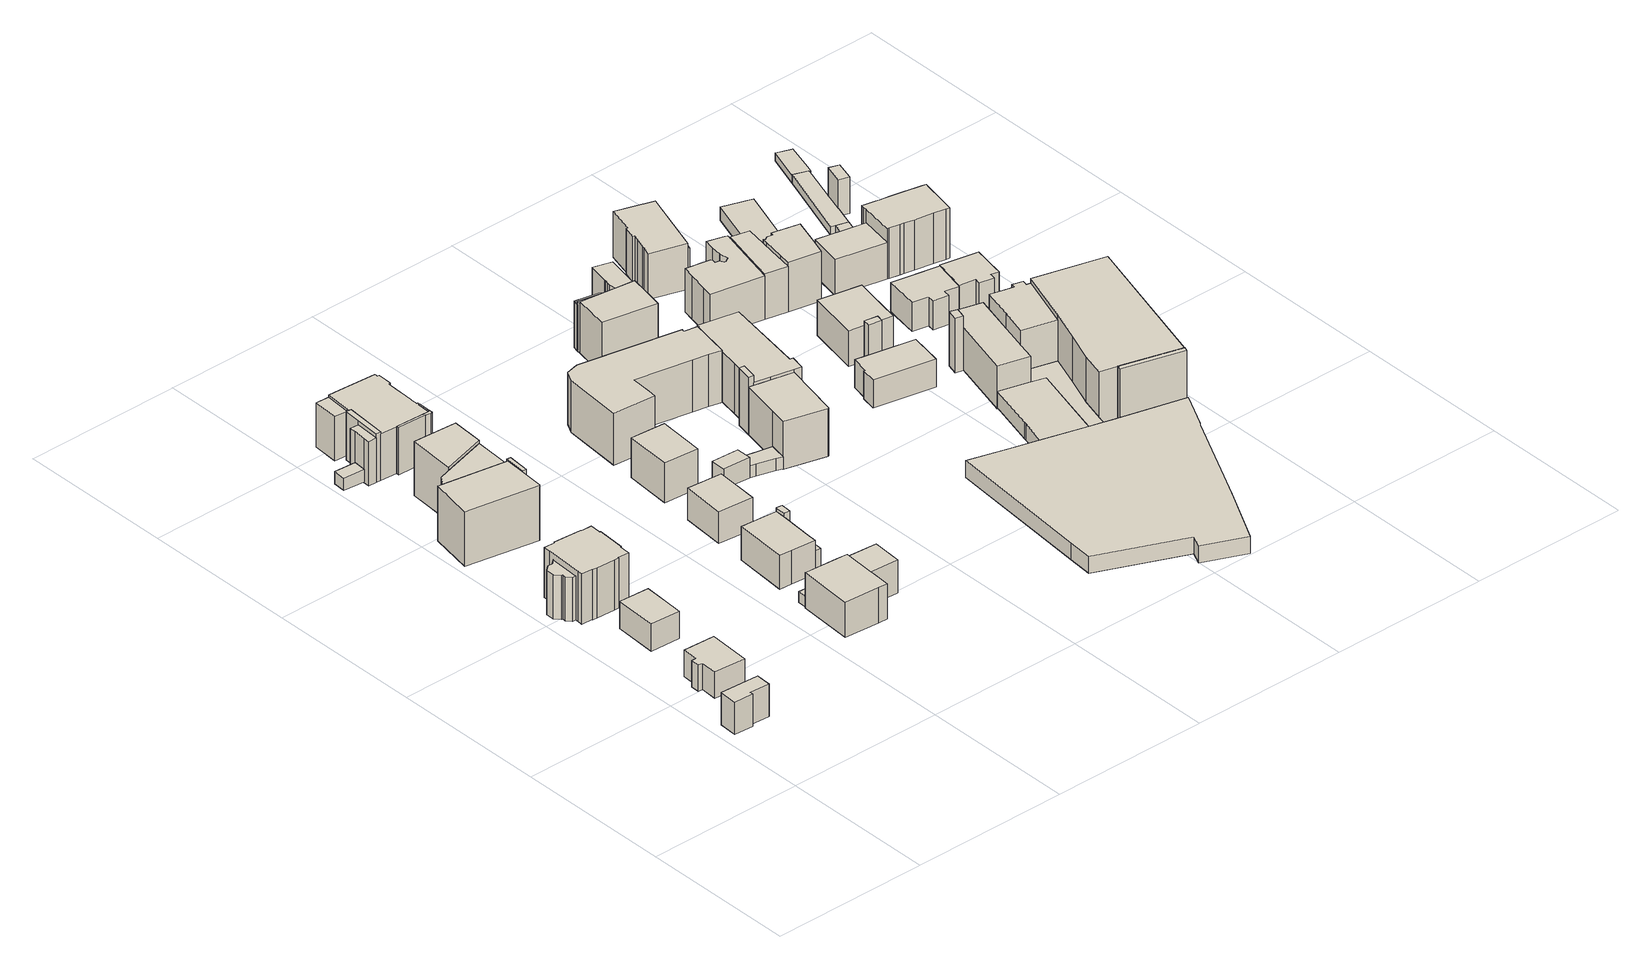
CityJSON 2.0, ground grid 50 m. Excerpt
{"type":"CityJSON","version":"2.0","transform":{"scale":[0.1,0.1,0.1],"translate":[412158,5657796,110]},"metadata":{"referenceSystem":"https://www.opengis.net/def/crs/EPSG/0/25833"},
"CityObjects":{
"building1":{"type":"Building","attributes":{"Dachtyp_tdc":"tdcFreeFormRoof","Gemeindeschluessel":14612000,"Dachneigung":31.09,"QualitaetDacherkennung":64,"Geometrietyp2DReferenz":"3000","measuredHeight":11.35,"function":"31001_9998","roofType":"5000"},"geometry":[{"type":"Solid","lod":"1","boundaries":[[[[0,1,2,3,4,5]],[[6,7,8,9,10,11]],[[5,7,6,0]],[[4,8,7,5]],[[3,9,8,4]],[[2,10,9,3]],[[1,11,10,2]],[[0,6,11,1]]]]}]},
"building2":{"type":"Building","attributes":{"Dachtyp_tdc":"tdcHipRoof","Gemeindeschluessel":14612000,"Dachneigung":35.08,"QualitaetDacherkennung":88,"Geometrietyp2DReferenz":"3000","measuredHeight":10.93,"function":"31001_9998","roofType":"3200"},"geometry":[{"type":"Solid","lod":"1","boundaries":[[[[12,13,14,15,16,17,18,19]],[[20,21,22,23,24,25,26,27]],[[19,21,20,12]],[[18,22,21,19]],[[17,23,22,18]],[[16,24,23,17]],[[15,25,24,16]],[[14,26,25,15]],[[13,27,26,14]],[[12,20,27,13]]]]}]},
"building3":{"type":"Building","attributes":{"Dachtyp_tdc":"tdcHipRoof","Gemeindeschluessel":14612000,"Dachneigung":30.66,"QualitaetDacherkennung":79,"Geometrietyp2DReferenz":"3000","measuredHeight":10.41,"function":"31001_9998","roofType":"3200"},"geometry":[{"type":"Solid","lod":"1","boundaries":[[[[28,29,30,31]],[[32,33,34,35]],[[31,33,32,28]],[[30,34,33,31]],[[29,35,34,30]],[[28,32,35,29]]]]}]},
"building4":{"type":"Building","attributes":{"Gemeindeschluessel":14612000,"Geometrietyp2DReferenz":"3000","function":"31001_9998","roofType":"9999"},"children":["building4-1","building4-2"]},
"building4-1":{"type":"BuildingPart","attributes":{"Dachtyp_tdc":"tdcTentRoof","Dachneigung":26.34,"QualitaetDacherkennung":64,"Geometrietyp2DReferenz":"3000","measuredHeight":18.32,"roofType":"3500"},"parents":["building4"],"geometry":[{"type":"Solid","lod":"1","boundaries":[[[[36,37,38,39,40,41,42,43,44,45,46,47,48,49,50,51,52,53,54,55]],[[56,57,58,59,60,61,62,63,64,65,66,67,68,69,70,71,72,73,74,75]],[[55,57,56,36]],[[54,58,57,55]],[[53,59,58,54]],[[52,60,59,53]],[[51,61,60,52]],[[50,62,61,51]],[[49,63,62,50]],[[48,64,63,49]],[[47,65,64,48]],[[46,66,65,47]],[[45,67,66,46]],[[44,68,67,45]],[[43,69,68,44]],[[42,70,69,43]],[[41,71,70,42]],[[40,72,71,41]],[[39,73,72,40]],[[38,74,73,39]],[[37,75,74,38]],[[36,56,75,37]]]]}]},
"building4-2":{"type":"BuildingPart","attributes":{"Dachtyp_tdc":"tdcFreeFormRoof","Dachneigung":36.35,"QualitaetDacherkennung":43,"Geometrietyp2DReferenz":"3000","measuredHeight":16.11,"roofType":"5000"},"parents":["building4"],"geometry":[{"type":"MultiSurface","lod":"1","boundaries":[[[76,77,78,79,80,81,82,83,82,84,85,86,85,87,88]],[[89,90,91,92,72,92,93,94,71,94,95,96,97,98,99]],[[88,90,89,76]],[[87,91,90,88]],[[85,92,91,87]],[[92,85,84,93]],[[82,94,93,84]],[[83,71,94,82]],[[81,95,94,82]],[[80,96,95,81]],[[79,97,96,80]],[[78,98,97,79]],[[77,99,98,78]],[[76,89,99,77]]]}]},
"building5":{"type":"Building","attributes":{"Dachtyp_tdc":"tdcPolyFlatRoof","Gemeindeschluessel":14612000,"Dachneigung":0,"QualitaetDacherkennung":71,"Geometrietyp2DReferenz":"3000","measuredHeight":3.91,"function":"31001_9998","roofType":"1000"},"geometry":[{"type":"Solid","lod":"1","boundaries":[[[[100,101,102,103]],[[104,105,106,107]],[[103,105,104,100]],[[102,106,105,103]],[[101,107,106,102]],[[100,104,107,101]]]]}]},
"building6":{"type":"Building","attributes":{"Gemeindeschluessel":14612000,"Geometrietyp2DReferenz":"3000","function":"31001_9998","roofType":"9999"},"children":["building6-1","building6-2","building6-3","building6-4"]},
"building6-1":{"type":"BuildingPart","attributes":{"Dachtyp_tdc":"tdcGableRoof","Dachneigung":10.19,"QualitaetDacherkennung":52,"Geometrietyp2DReferenz":"3000","measuredHeight":18.45,"roofType":"3100"},"parents":["building6"],"geometry":[{"type":"Solid","lod":"1","boundaries":[[[[108,109,110,111,112,113]],[[114,115,116,117,118,119]],[[113,115,114,108]],[[112,116,115,113]],[[111,117,116,112]],[[110,118,117,111]],[[109,119,118,110]],[[108,114,119,109]]]]}]},
"building6-2":{"type":"BuildingPart","attributes":{"Dachtyp_tdc":"tdcCutGableRoof","Dachneigung":1.59,"QualitaetDacherkennung":72,"Geometrietyp2DReferenz":"3000","measuredHeight":18.65,"roofType":"9999"},"parents":["building6"],"geometry":[{"type":"Solid","lod":"1","boundaries":[[[[120,121,122,123]],[[124,117,125,126]],[[122,117,124,123]],[[121,125,117,122]],[[120,126,125,121]],[[123,124,126,120]]]]}]},
"building6-3":{"type":"BuildingPart","attributes":{"Dachtyp_tdc":"tdcFreeFormRoof","Dachneigung":11.28,"QualitaetDacherkennung":42,"Geometrietyp2DReferenz":"3000","measuredHeight":18.7,"roofType":"5000"},"parents":["building6"],"geometry":[{"type":"Solid","lod":"1","boundaries":[[[[127,128,129,130,131,132,133,134]],[[135,136,137,138,139,119,118,140]],[[134,136,135,127]],[[133,137,136,134]],[[132,138,137,133]],[[131,139,138,132]],[[130,119,139,131]],[[129,118,119,130]],[[128,140,118,129]],[[127,135,140,128]]]]}]},
"building6-4":{"type":"BuildingPart","attributes":{"Dachtyp_tdc":"tdcHipAndGableRoof","Dachneigung":10,"QualitaetDacherkennung":64,"Geometrietyp2DReferenz":"3000","measuredHeight":18.28,"roofType":"5000"},"parents":["building6"],"geometry":[{"type":"Solid","lod":"1","boundaries":[[[[141,142,143,144]],[[145,146,116,115]],[[144,146,145,141]],[[143,116,146,144]],[[142,115,116,143]],[[141,145,115,142]]]]}]},
"building7":{"type":"Building","attributes":{"Gemeindeschluessel":14612000,"Geometrietyp2DReferenz":"3000","function":"31001_9998","roofType":"9999"},"children":["building7-1","building7-2","building7-3","building7-4","building7-5","building7-6"]},
"building7-1":{"type":"BuildingPart","attributes":{"Dachtyp_tdc":"tdcPolyFlatRoof","Dachneigung":26.89,"QualitaetDacherkennung":53,"Geometrietyp2DReferenz":"3000","measuredHeight":15.07,"roofType":"2100"},"parents":["building7"],"geometry":[{"type":"Solid","lod":"1","boundaries":[[[[147,148,149,150,151,152]],[[153,154,155,156,157,158]],[[152,154,153,147]],[[151,155,154,152]],[[150,156,155,151]],[[149,157,156,150]],[[148,158,157,149]],[[147,153,158,148]]]]}]},
"building7-2":{"type":"BuildingPart","attributes":{"Dachtyp_tdc":"tdcPolyFlatRoof","Dachneigung":24.87,"QualitaetDacherkennung":28,"Geometrietyp2DReferenz":"3000","measuredHeight":14.44,"roofType":"2100"},"parents":["building7"],"geometry":[{"type":"Solid","lod":"1","boundaries":[[[[159,160,161,162,163,164,165,166]],[[167,168,169,170,171,172,173,174]],[[166,168,167,159]],[[165,169,168,166]],[[164,170,169,165]],[[163,171,170,164]],[[162,172,171,163]],[[161,173,172,162]],[[160,174,173,161]],[[159,167,174,160]]]]}]},
"building7-3":{"type":"BuildingPart","attributes":{"Dachtyp_tdc":"tdcCutTentRoof","Dachneigung":20.5,"QualitaetDacherkennung":39,"Geometrietyp2DReferenz":"3000","measuredHeight":16.23,"roofType":"9999"},"parents":["building7"],"geometry":[{"type":"Solid","lod":"1","boundaries":[[[[175,176,177,178,179,180,181,182,183,184,185,186,187,188,189,190,191,192,193,194,195,196]],[[197,173,172,171,170,198,199,200,201,202,203,204,205,206,207,208,209,210,211,212,213,214]],[[196,173,197,175]],[[195,172,173,196]],[[194,171,172,195]],[[193,170,171,194]],[[192,198,170,193]],[[191,199,198,192]],[[190,200,199,191]],[[189,201,200,190]],[[188,202,201,189]],[[187,203,202,188]],[[186,204,203,187]],[[185,205,204,186]],[[184,206,205,185]],[[183,207,206,184]],[[182,208,207,183]],[[181,209,208,182]],[[180,210,209,181]],[[179,211,210,180]],[[178,212,211,179]],[[177,213,212,178]],[[176,214,213,177]],[[175,197,214,176]]]]}]},
"building7-4":{"type":"BuildingPart","attributes":{"Dachtyp_tdc":"tdcPolyFlatRoof","Dachneigung":30.64,"QualitaetDacherkennung":41,"Geometrietyp2DReferenz":"3000","measuredHeight":16.88,"roofType":"2100"},"parents":["building7"],"geometry":[{"type":"Solid","lod":"1","boundaries":[[[[215,216,217,218,219,220,221,222,223]],[[210,209,208,224,225,226,227,228,211]],[[223,209,210,215]],[[222,208,209,223]],[[221,224,208,222]],[[220,225,224,221]],[[219,226,225,220]],[[218,227,226,219]],[[217,228,227,218]],[[216,211,228,217]],[[215,210,211,216]]]]}]},
"building7-5":{"type":"BuildingPart","attributes":{"Dachtyp_tdc":"tdcHipRoof","Dachneigung":29.83,"QualitaetDacherkennung":42,"Geometrietyp2DReferenz":"3000","measuredHeight":15,"roofType":"3200"},"parents":["building7"],"geometry":[{"type":"Solid","lod":"1","boundaries":[[[[229,230,231,232]],[[233,234,197,214]],[[232,234,233,229]],[[231,197,234,232]],[[230,214,197,231]],[[229,233,214,230]]]]}]},
"building7-6":{"type":"BuildingPart","attributes":{"Dachtyp_tdc":"tdcPolyFlatRoof","Dachneigung":5.72,"QualitaetDacherkennung":37,"Geometrietyp2DReferenz":"3000","measuredHeight":16.4,"roofType":"2100"},"parents":["building7"],"geometry":[{"type":"Solid","lod":"1","boundaries":[[[[235,236,237,238,239]],[[213,212,158,157,240]],[[239,212,213,235]],[[238,158,212,239]],[[237,157,158,238]],[[236,240,157,237]],[[235,213,240,236]]]]}]},
"building8":{"type":"Building","attributes":{"Gemeindeschluessel":14612000,"Geometrietyp2DReferenz":"3000","function":"31001_9998","roofType":"9999"},"children":["building8-1","building8-2","building8-3"]},
"building8-1":{"type":"BuildingPart","attributes":{"Dachtyp_tdc":"tdcHipRoof","Dachneigung":14.75,"QualitaetDacherkennung":53,"Geometrietyp2DReferenz":"3000","measuredHeight":12.81,"roofType":"3200"},"parents":["building8"],"geometry":[{"type":"Solid","lod":"1","boundaries":[[[[241,242,243,244,245,246,247,248,249]],[[250,251,252,253,254,255,256,257,258]],[[249,251,250,241]],[[248,252,251,249]],[[247,253,252,248]],[[246,254,253,247]],[[245,255,254,246]],[[244,256,255,245]],[[243,257,256,244]],[[242,258,257,243]],[[241,250,258,242]]]]}]},
"building8-2":{"type":"BuildingPart","attributes":{"Dachtyp_tdc":"tdcPolyFlatRoof","Dachneigung":6.29,"QualitaetDacherkennung":66,"Geometrietyp2DReferenz":"3000","measuredHeight":3.68,"roofType":"2100"},"parents":["building8"],"geometry":[{"type":"MultiSurface","lod":"1","boundaries":[[[259,260,261,262,263,264]],[[265,266,267,255,268,254]],[[264,265,254,259]],[[263,266,265,264]],[[262,267,266,263]],[[268,260,259,254]]]}]},
"building8-3":{"type":"BuildingPart","attributes":{"Dachtyp_tdc":"tdcPolyFlatRoof","Dachneigung":0,"QualitaetDacherkennung":69,"Geometrietyp2DReferenz":"3000","measuredHeight":10.76,"roofType":"1000"},"parents":["building8"],"geometry":[{"type":"Solid","lod":"1","boundaries":[[[[269,270,271,272,271,273]],[[274,257,256,255,256,275]],[[273,257,274,269]],[[271,256,257,273]],[[256,271,270,275]],[[269,274,275,270]]]]}]},
"building9":{"type":"Building","attributes":{"Gemeindeschluessel":14612000,"Geometrietyp2DReferenz":"3000","function":"31001_9998","roofType":"9999"},"children":["building9-1","building9-2","building9-3","building9-4"]},
"building9-1":{"type":"BuildingPart","attributes":{"Dachtyp_tdc":"tdcHipAndGableRoof","Dachneigung":24.04,"QualitaetDacherkennung":39,"Geometrietyp2DReferenz":"3000","measuredHeight":12.58,"roofType":"5000"},"parents":["building9"],"geometry":[{"type":"Solid","lod":"1","boundaries":[[[[276,277,278,279,280,281,282,283,284]],[[285,286,287,288,289,290,291,292,293]],[[284,286,285,276]],[[283,287,286,284]],[[282,288,287,283]],[[281,289,288,282]],[[280,290,289,281]],[[279,291,290,280]],[[278,292,291,279]],[[277,293,292,278]],[[276,285,293,277]]]]}]},
"building9-2":{"type":"BuildingPart","attributes":{"Dachtyp_tdc":"tdcFreeFormRoof","Dachneigung":45.86,"QualitaetDacherkennung":10,"Geometrietyp2DReferenz":"3000","measuredHeight":12.55,"roofType":"5000"},"parents":["building9"],"geometry":[{"type":"Solid","lod":"1","boundaries":[[[[294,295,296,297,298,299]],[[286,285,293,300,301,302]],[[298,285,286,299]],[[297,293,285,298]],[[296,300,293,297]],[[295,301,300,296]],[[294,302,301,295]],[[299,286,302,294]]]]}]},
"building9-3":{"type":"BuildingPart","attributes":{"Dachtyp_tdc":"tdcPolyFlatRoof","Dachneigung":35.37,"QualitaetDacherkennung":46,"Geometrietyp2DReferenz":"3000","measuredHeight":8.6,"roofType":"2100"},"parents":["building9"],"geometry":[{"type":"Solid","lod":"1","boundaries":[[[[303,304,305,306]],[[292,307,308,293]],[[306,307,292,303]],[[305,308,307,306]],[[304,293,308,305]],[[303,292,293,304]]]]}]},
"building9-4":{"type":"BuildingPart","attributes":{"Dachtyp_tdc":"tdcPolyFlatRoof","Dachneigung":41.09,"QualitaetDacherkennung":56,"Geometrietyp2DReferenz":"3000","measuredHeight":8.33,"roofType":"2100"},"parents":["building9"],"geometry":[{"type":"Solid","lod":"1","boundaries":[[[[309,310,311,312]],[[288,287,313,314]],[[312,287,288,309]],[[311,313,287,312]],[[310,314,313,311]],[[309,288,314,310]]]]}]},
"building10":{"type":"Building","attributes":{"Dachtyp_tdc":"tdcHipAndGableRoof","Gemeindeschluessel":14612000,"Dachneigung":32.07,"QualitaetDacherkennung":55,"Geometrietyp2DReferenz":"3000","measuredHeight":12.08,"function":"31001_9998","roofType":"5000"},"geometry":[{"type":"Solid","lod":"1","boundaries":[[[[315,316,317,318]],[[319,320,321,322]],[[318,320,319,315]],[[317,321,320,318]],[[316,322,321,317]],[[315,319,322,316]]]]}]},
"building11":{"type":"Building","attributes":{"Dachtyp_tdc":"tdcHipRoof","Gemeindeschluessel":14612000,"Dachneigung":28.89,"QualitaetDacherkennung":85,"Geometrietyp2DReferenz":"3000","measuredHeight":14.43,"function":"31001_9998","roofType":"3200"},"geometry":[{"type":"Solid","lod":"1","boundaries":[[[[323,324,325,326]],[[327,328,329,330]],[[326,328,327,323]],[[325,329,328,326]],[[324,330,329,325]],[[323,327,330,324]]]]}]},
"building12":{"type":"Building","attributes":{"Dachtyp_tdc":"tdcPolyFlatRoof","Gemeindeschluessel":14612000,"Dachneigung":0,"QualitaetDacherkennung":59,"Geometrietyp2DReferenz":"3000","measuredHeight":6.52,"function":"31001_9998","roofType":"1000"},"geometry":[{"type":"Solid","lod":"1","boundaries":[[[[331,332,333,334]],[[335,336,337,338]],[[334,336,335,331]],[[333,337,336,334]],[[332,338,337,333]],[[331,335,338,332]]]]}]},
"building13":{"type":"Building","attributes":{"Dachtyp_tdc":"tdcFreeFormRoof","Gemeindeschluessel":14612000,"Dachneigung":27,"QualitaetDacherkennung":12,"Geometrietyp2DReferenz":"3000","measuredHeight":4.72,"function":"31001_9998","roofType":"5000"},"geometry":[{"type":"Solid","lod":"1","boundaries":[[[[339,340,341,342,343,344]],[[345,346,347,338,337,348]],[[344,346,345,339]],[[343,347,346,344]],[[342,338,347,343]],[[341,337,338,342]],[[340,348,337,341]],[[339,345,348,340]]]]}]},
"building14":{"type":"Building","attributes":{"Dachtyp_tdc":"tdcFreeFormRoof","Gemeindeschluessel":14612000,"Dachneigung":0.66,"QualitaetDacherkennung":30,"Geometrietyp2DReferenz":"3000","measuredHeight":18.87,"function":"31001_9998","roofType":"5000"},"geometry":[{"type":"Solid","lod":"1","boundaries":[[[[349,350,351,352,353,354,355,356,357,358,359,360,361,362]],[[363,364,365,366,367,368,369,370,371,372,373,374,375,376]],[[362,364,363,349]],[[361,365,364,362]],[[360,366,365,361]],[[359,367,366,360]],[[358,368,367,359]],[[357,369,368,358]],[[356,370,369,357]],[[355,371,370,356]],[[354,372,371,355]],[[353,373,372,354]],[[352,374,373,353]],[[351,375,374,352]],[[350,376,375,351]],[[349,363,376,350]]]]}]},
"building15":{"type":"Building","attributes":{"Dachtyp_tdc":"tdcFreeFormRoof","Gemeindeschluessel":14612000,"Dachneigung":33.74,"QualitaetDacherkennung":79,"Geometrietyp2DReferenz":"3000","measuredHeight":18.04,"function":"31001_2000","roofType":"5000"},"geometry":[{"type":"Solid","lod":"1","boundaries":[[[[377,378,379,380,381,382]],[[383,384,385,386,387,388]],[[382,384,383,377]],[[381,385,384,382]],[[380,386,385,381]],[[379,387,386,380]],[[378,388,387,379]],[[377,383,388,378]]]]}]},
"building16":{"type":"Building","attributes":{"Gemeindeschluessel":14612000,"Geometrietyp2DReferenz":"3000","function":"31001_2000","roofType":"9999"},"children":["building16-1","building16-2"]},
"building16-1":{"type":"BuildingPart","attributes":{"Dachtyp_tdc":"tdcHipAndGableRoof","Dachneigung":29.39,"QualitaetDacherkennung":36,"Geometrietyp2DReferenz":"3000","measuredHeight":19.2,"roofType":"5000"},"parents":["building16"],"geometry":[{"type":"Solid","lod":"1","boundaries":[[[[389,390,391,392,393,394,395,396,397,398,399,400,401,402]],[[403,386,404,405,406,407,408,409,410,411,412,413,414,415]],[[402,386,403,389]],[[401,404,386,402]],[[400,405,404,401]],[[399,406,405,400]],[[398,407,406,399]],[[397,408,407,398]],[[396,409,408,397]],[[395,410,409,396]],[[394,411,410,395]],[[393,412,411,394]],[[392,413,412,393]],[[391,414,413,392]],[[390,415,414,391]],[[389,403,415,390]]]]}]},
"building16-2":{"type":"BuildingPart","attributes":{"Dachtyp_tdc":"tdcPolyFlatRoof","Dachneigung":0,"QualitaetDacherkennung":37,"Geometrietyp2DReferenz":"3000","measuredHeight":18.77,"roofType":"1000"},"parents":["building16"],"geometry":[{"type":"Solid","lod":"1","boundaries":[[[[416,417,418,419]],[[405,385,420,406]],[[419,385,405,416]],[[418,420,385,419]],[[417,406,420,418]],[[416,405,406,417]]]]}]},
"building17":{"type":"Building","attributes":{"Gemeindeschluessel":14612000,"Geometrietyp2DReferenz":"3000","function":"31001_9998","roofType":"9999"},"children":["building17-1","building17-2","building17-3","building17-4"]},
"building17-1":{"type":"BuildingPart","attributes":{"Dachtyp_tdc":"tdcPolyFlatRoof","Dachneigung":32.39,"QualitaetDacherkennung":40,"Geometrietyp2DReferenz":"3000","measuredHeight":15.68,"roofType":"2100"},"parents":["building17"],"geometry":[{"type":"Solid","lod":"1","boundaries":[[[[421,422,423,424,425]],[[426,427,428,429,430]],[[425,427,426,421]],[[424,428,427,425]],[[423,429,428,424]],[[422,430,429,423]],[[421,426,430,422]]]]}]},
"building17-2":{"type":"BuildingPart","attributes":{"Dachtyp_tdc":"tdcFreeFormRoof","Dachneigung":53.51,"QualitaetDacherkennung":8,"Geometrietyp2DReferenz":"3000","measuredHeight":18.48,"roofType":"5000"},"parents":["building17"],"geometry":[{"type":"Solid","lod":"1","boundaries":[[[[431,432,433,434,435,436,437,438,439,440,441]],[[442,443,444,445,446,447,448,449,450,451,452]],[[441,443,442,431]],[[440,444,443,441]],[[439,445,444,440]],[[438,446,445,439]],[[437,447,446,438]],[[436,448,447,437]],[[435,449,448,436]],[[434,450,449,435]],[[433,451,450,434]],[[432,452,451,433]],[[431,442,452,432]]]]}]},
"building17-3":{"type":"BuildingPart","attributes":{"Dachtyp_tdc":"tdcGableRoof","Dachneigung":25.93,"QualitaetDacherkennung":29,"Geometrietyp2DReferenz":"3000","measuredHeight":18.57,"roofType":"3100"},"parents":["building17"],"geometry":[{"type":"Solid","lod":"1","boundaries":[[[[453,454,455,456,457,458]],[[459,460,461,451,449,462]],[[458,460,459,453]],[[457,461,460,458]],[[456,451,461,457]],[[455,449,451,456]],[[454,462,449,455]],[[453,459,462,454]]]]}]},
"building17-4":{"type":"BuildingPart","attributes":{"Dachtyp_tdc":"tdcPolyFlatRoof","Dachneigung":42.11,"QualitaetDacherkennung":32,"Geometrietyp2DReferenz":"3000","measuredHeight":16.56,"roofType":"2100"},"parents":["building17"],"geometry":[{"type":"Solid","lod":"1","boundaries":[[[[463,464,465,466,467]],[[468,461,460,426,430]],[[467,461,468,463]],[[466,460,461,467]],[[465,426,460,466]],[[464,430,426,465]],[[463,468,430,464]]]]}]},
"building18":{"type":"Building","attributes":{"Dachtyp_tdc":"tdcFreeFormRoof","Gemeindeschluessel":14612000,"Dachneigung":48.73,"QualitaetDacherkennung":19,"Geometrietyp2DReferenz":"3000","measuredHeight":8.35,"function":"31001_9998","roofType":"5000"},"geometry":[{"type":"Solid","lod":"1","boundaries":[[[[469,470,471,472]],[[473,474,475,476]],[[472,474,473,469]],[[471,475,474,472]],[[470,476,475,471]],[[469,473,476,470]]]]}]},
"building19":{"type":"Building","attributes":{"Dachtyp_tdc":"tdcPolyFlatRoof","Gemeindeschluessel":14612000,"Dachneigung":0,"QualitaetDacherkennung":21,"Geometrietyp2DReferenz":"3000","measuredHeight":5.5,"function":"31001_2000","roofType":"1000"},"geometry":[{"type":"Solid","lod":"1","boundaries":[[[[477,478,479,480,481,482,483,484,485,486,487,488,489,490,491,492,493]],[[494,495,496,497,498,499,500,501,502,503,504,505,506,507,508,509,510]],[[493,495,494,477]],[[492,496,495,493]],[[491,497,496,492]],[[490,498,497,491]],[[489,499,498,490]],[[488,500,499,489]],[[487,501,500,488]],[[486,502,501,487]],[[485,503,502,486]],[[484,504,503,485]],[[483,505,504,484]],[[482,506,505,483]],[[481,507,506,482]],[[480,508,507,481]],[[479,509,508,480]],[[478,510,509,479]],[[477,494,510,478]]]]}]},
"building20":{"type":"Building","attributes":{"Dachtyp_tdc":"tdcFreeFormRoof","Gemeindeschluessel":14612000,"Dachneigung":62.95,"QualitaetDacherkennung":6,"Geometrietyp2DReferenz":"3000","measuredHeight":15.35,"function":"31001_2000","roofType":"5000"},"geometry":[{"type":"Solid","lod":"1","boundaries":[[[[511,512,513,514,515,516]],[[517,518,519,520,521,522]],[[516,518,517,511]],[[515,519,518,516]],[[514,520,519,515]],[[513,521,520,514]],[[512,522,521,513]],[[511,517,522,512]]]]}]},
"building21":{"type":"Building","attributes":{"Dachtyp_tdc":"tdcPolyFlatRoof","Gemeindeschluessel":14612000,"Dachneigung":2.69,"QualitaetDacherkennung":91,"Geometrietyp2DReferenz":"3000","measuredHeight":5.69,"function":"31001_2000","roofType":"2100"},"geometry":[{"type":"Solid","lod":"1","boundaries":[[[[523,524,525,526,527,528,529]],[[530,531,532,533,534,535,536]],[[529,531,530,523]],[[528,532,531,529]],[[527,533,532,528]],[[526,534,533,527]],[[525,535,534,526]],[[524,536,535,525]],[[523,530,536,524]]]]}]},
"building22":{"type":"Building","attributes":{"Dachtyp_tdc":"tdcFreeFormRoof","Gemeindeschluessel":14612000,"Dachneigung":30.22,"QualitaetDacherkennung":43,"Geometrietyp2DReferenz":"3000","measuredHeight":17.81,"function":"31001_9998","roofType":"5000"},"geometry":[{"type":"Solid","lod":"1","boundaries":[[[[537,538,539,540,541,542,543,544,545,546,547,548,549,550,551,552,553,554,555,556]],[[557,558,559,560,561,562,563,564,565,566,567,568,569,570,571,572,573,574,575,576]],[[556,558,557,537]],[[555,559,558,556]],[[554,560,559,555]],[[553,561,560,554]],[[552,562,561,553]],[[551,563,562,552]],[[550,564,563,551]],[[549,565,564,550]],[[548,566,565,549]],[[547,567,566,548]],[[546,568,567,547]],[[545,569,568,546]],[[544,570,569,545]],[[543,571,570,544]],[[542,572,571,543]],[[541,573,572,542]],[[540,574,573,541]],[[539,575,574,540]],[[538,576,575,539]],[[537,557,576,538]]]]}]},
"building23":{"type":"Building","attributes":{"Gemeindeschluessel":14612000,"Geometrietyp2DReferenz":"3000","function":"31001_9998","roofType":"9999"},"children":["building23-1","building23-2"]},
"building23-1":{"type":"BuildingPart","attributes":{"Dachtyp_tdc":"tdcHipAndGableRoof","Dachneigung":27.94,"QualitaetDacherkennung":80,"Geometrietyp2DReferenz":"3000","measuredHeight":16.6,"roofType":"5000"},"parents":["building23"],"geometry":[{"type":"Solid","lod":"1","boundaries":[[[[577,578,579,580,581,582,583,584,585,586,587,588,589]],[[590,591,592,593,594,595,596,597,598,599,600,601,602]],[[589,591,590,577]],[[588,592,591,589]],[[587,593,592,588]],[[586,594,593,587]],[[585,595,594,586]],[[584,596,595,585]],[[583,597,596,584]],[[582,598,597,583]],[[581,599,598,582]],[[580,600,599,581]],[[579,601,600,580]],[[578,602,601,579]],[[577,590,602,578]]]]}]},
"building23-2":{"type":"BuildingPart","attributes":{"Dachtyp_tdc":"tdcPolyFlatRoof","Dachneigung":0,"QualitaetDacherkennung":28,"Geometrietyp2DReferenz":"3000","measuredHeight":13.35,"roofType":"1000"},"parents":["building23"],"geometry":[{"type":"Solid","lod":"1","boundaries":[[[[603,604,605,606,607,608,609]],[[610,611,612,613,614,599,598]],[[609,611,610,603]],[[608,612,611,609]],[[607,613,612,608]],[[606,614,613,607]],[[605,599,614,606]],[[604,598,599,605]],[[603,610,598,604]]]]}]},
"building24":{"type":"Building","attributes":{"Gemeindeschluessel":14612000,"Geometrietyp2DReferenz":"3000","function":"31001_9998","roofType":"9999"},"children":["building24-1","building24-2"]},
"building24-1":{"type":"BuildingPart","attributes":{"Dachtyp_tdc":"tdcFreeFormRoof","Dachneigung":61.49,"QualitaetDacherkennung":12,"Geometrietyp2DReferenz":"3000","measuredHeight":14.23,"roofType":"5000"},"parents":["building24"],"geometry":[{"type":"Solid","lod":"1","boundaries":[[[[615,616,617,618]],[[619,620,621,622]],[[618,620,619,615]],[[617,621,620,618]],[[616,622,621,617]],[[615,619,622,616]]]]}]},
"building24-2":{"type":"BuildingPart","attributes":{"Dachtyp_tdc":"tdcGableRoof","Dachneigung":21.05,"QualitaetDacherkennung":44,"Geometrietyp2DReferenz":"3000","measuredHeight":12.99,"roofType":"3100"},"parents":["building24"],"geometry":[{"type":"Solid","lod":"1","boundaries":[[[[623,624,625,626,627,628,629,630,631]],[[632,622,633,621,634,635,636,637,638]],[[631,622,632,623]],[[630,633,622,631]],[[629,621,633,630]],[[628,634,621,629]],[[627,635,634,628]],[[626,636,635,627]],[[625,637,636,626]],[[624,638,637,625]],[[623,632,638,624]]]]}]},
"building25":{"type":"Building","attributes":{"Dachtyp_tdc":"tdcPolyFlatRoof","Gemeindeschluessel":14612000,"Dachneigung":0,"QualitaetDacherkennung":39,"Geometrietyp2DReferenz":"3000","measuredHeight":4.86,"function":"31001_2000","roofType":"1000"},"geometry":[{"type":"Solid","lod":"1","boundaries":[[[[639,640,641,642,643,644,645,646,647]],[[648,649,650,651,652,653,654,655,656]],[[647,649,648,639]],[[646,650,649,647]],[[645,651,650,646]],[[644,652,651,645]],[[643,653,652,644]],[[642,654,653,643]],[[641,655,654,642]],[[640,656,655,641]],[[639,648,656,640]]]]}]},
"building26":{"type":"Building","attributes":{"Gemeindeschluessel":14612000,"Geometrietyp2DReferenz":"3000","function":"31001_2000","roofType":"9999"},"children":["building26-1","building26-2"]},
"building26-1":{"type":"BuildingPart","attributes":{"Dachtyp_tdc":"tdcPolyFlatRoof","Dachneigung":0,"QualitaetDacherkennung":41,"Geometrietyp2DReferenz":"3000","measuredHeight":17.67,"roofType":"1000"},"parents":["building26"],"geometry":[{"type":"Solid","lod":"1","boundaries":[[[[657,658,659,660]],[[661,662,663,664]],[[660,662,661,657]],[[659,663,662,660]],[[658,664,663,659]],[[657,661,664,658]]]]}]},
"building26-2":{"type":"BuildingPart","attributes":{"Dachtyp_tdc":"tdcPolyFlatRoof","Dachneigung":0,"QualitaetDacherkennung":78,"Geometrietyp2DReferenz":"3000","measuredHeight":14.01,"roofType":"1000"},"parents":["building26"],"geometry":[{"type":"Solid","lod":"1","boundaries":[[[[665,666,667,668,669,670,671,672]],[[664,673,674,675,676,677,678,661]],[[672,673,664,665]],[[671,674,673,672]],[[670,675,674,671]],[[669,676,675,670]],[[668,677,676,669]],[[667,678,677,668]],[[666,661,678,667]],[[665,664,661,666]]]]}]},
"building27":{"type":"Building","attributes":{"Gemeindeschluessel":14612000,"Geometrietyp2DReferenz":"3000","function":"31001_9998","roofType":"9999"},"children":["building27-1","building27-2"]},
"building27-1":{"type":"BuildingPart","attributes":{"Dachtyp_tdc":"tdcGableRoof","Dachneigung":32.19,"QualitaetDacherkennung":25,"Geometrietyp2DReferenz":"3000","measuredHeight":18.39,"roofType":"3100"},"parents":["building27"],"geometry":[{"type":"Solid","lod":"1","boundaries":[[[[679,680,681,682,683,684,685,686]],[[687,688,689,690,691,692,693,694]],[[686,688,687,679]],[[685,689,688,686]],[[684,690,689,685]],[[683,691,690,684]],[[682,692,691,683]],[[681,693,692,682]],[[680,694,693,681]],[[679,687,694,680]]]]}]},
"building27-2":{"type":"BuildingPart","attributes":{"Dachtyp_tdc":"tdcFreeFormRoof","Dachneigung":3.15,"QualitaetDacherkennung":73,"Geometrietyp2DReferenz":"3000","measuredHeight":17.71,"roofType":"5000"},"parents":["building27"],"geometry":[{"type":"Solid","lod":"1","boundaries":[[[[695,696,697,698,699,700,701,702,703,704,705]],[[690,706,707,688,708,709,710,711,712,713,714]],[[705,706,690,695]],[[704,707,706,705]],[[703,688,707,704]],[[702,708,688,703]],[[701,709,708,702]],[[700,710,709,701]],[[699,711,710,700]],[[698,712,711,699]],[[697,713,712,698]],[[696,714,713,697]],[[695,690,714,696]]]]}]},
"building28":{"type":"Building","attributes":{"Gemeindeschluessel":14612000,"Geometrietyp2DReferenz":"3000","function":"31001_2000","roofType":"9999"},"children":["building28-1","building28-2","building28-3"]},
"building28-1":{"type":"BuildingPart","attributes":{"Dachtyp_tdc":"tdcPolyFlatRoof","Dachneigung":0,"QualitaetDacherkennung":41,"Geometrietyp2DReferenz":"3000","measuredHeight":20.25,"roofType":"1000"},"parents":["building28"],"geometry":[{"type":"Solid","lod":"1","boundaries":[[[[715,716,717,718,719,720,721,722]],[[723,724,725,726,727,728,729,730]],[[722,724,723,715]],[[721,725,724,722]],[[720,726,725,721]],[[719,727,726,720]],[[718,728,727,719]],[[717,729,728,718]],[[716,730,729,717]],[[715,723,730,716]]]]}]},
"building28-2":{"type":"BuildingPart","attributes":{"Dachtyp_tdc":"tdcGableRoof","Dachneigung":20.45,"QualitaetDacherkennung":26,"Geometrietyp2DReferenz":"3000","measuredHeight":20.8,"roofType":"3100"},"parents":["building28"],"geometry":[{"type":"Solid","lod":"1","boundaries":[[[[731,732,733,734,735,736,737,738,739,740]],[[741,742,743,744,745,746,729,747,728,748]],[[740,742,741,731]],[[739,743,742,740]],[[738,744,743,739]],[[737,745,744,738]],[[736,746,745,737]],[[735,729,746,736]],[[734,747,729,735]],[[733,728,747,734]],[[732,748,728,733]],[[731,741,748,732]]]]}]},
"building28-3":{"type":"BuildingPart","attributes":{"Dachtyp_tdc":"tdcPolyFlatRoof","Dachneigung":16.7,"QualitaetDacherkennung":21,"Geometrietyp2DReferenz":"3000","measuredHeight":20.67,"roofType":"2100"},"parents":["building28"],"geometry":[{"type":"Solid","lod":"1","boundaries":[[[[749,750,751,752]],[[753,724,723,754]],[[752,724,753,749]],[[751,723,724,752]],[[750,754,723,751]],[[749,753,754,750]]]]}]},
"building29":{"type":"Building","attributes":{"Dachtyp_tdc":"tdcFreeFormRoof","Gemeindeschluessel":14612000,"Dachneigung":32.42,"QualitaetDacherkennung":62,"Geometrietyp2DReferenz":"3000","measuredHeight":12.05,"function":"31001_9998","roofType":"5000"},"geometry":[{"type":"Solid","lod":"1","boundaries":[[[[755,756,757,758,759,760,761,762]],[[763,764,765,766,767,768,769,770]],[[762,764,763,755]],[[761,765,764,762]],[[760,766,765,761]],[[759,767,766,760]],[[758,768,767,759]],[[757,769,768,758]],[[756,770,769,757]],[[755,763,770,756]]]]}]},
"building30":{"type":"Building","attributes":{"Dachtyp_tdc":"tdcGableRoof","Gemeindeschluessel":14612000,"Dachneigung":35.17,"QualitaetDacherkennung":77,"Geometrietyp2DReferenz":"3000","measuredHeight":13.9,"function":"31001_9998","roofType":"3100"},"geometry":[{"type":"Solid","lod":"1","boundaries":[[[[771,772,773,774]],[[775,776,777,778]],[[774,776,775,771]],[[773,777,776,774]],[[772,778,777,773]],[[771,775,778,772]]]]}]},
"building31":{"type":"Building","attributes":{"Dachtyp_tdc":"tdcPolyFlatRoof","Gemeindeschluessel":14612000,"Dachneigung":0,"QualitaetDacherkennung":51,"Geometrietyp2DReferenz":"3000","measuredHeight":4.41,"function":"31001_9998","roofType":"1000"},"geometry":[{"type":"Solid","lod":"1","boundaries":[[[[779,780,781,782]],[[783,784,785,786]],[[782,784,783,779]],[[781,785,784,782]],[[780,786,785,781]],[[779,783,786,780]]]]}]},
"building32":{"type":"Building","attributes":{"Dachtyp_tdc":"tdcFreeFormRoof","Gemeindeschluessel":14612000,"Dachneigung":30.69,"QualitaetDacherkennung":61,"Geometrietyp2DReferenz":"3000","measuredHeight":11.85,"function":"31001_9998","roofType":"5000"},"geometry":[{"type":"Solid","lod":"1","boundaries":[[[[787,788,789,790,791,792,793,794,795]],[[796,797,798,799,800,801,802,803,804]],[[795,797,796,787]],[[794,798,797,795]],[[793,799,798,794]],[[792,800,799,793]],[[791,801,800,792]],[[790,802,801,791]],[[789,803,802,790]],[[788,804,803,789]],[[787,796,804,788]]]]}]},
"building33":{"type":"Building","attributes":{"Dachtyp_tdc":"tdcPolyFlatRoof","Gemeindeschluessel":14612000,"Dachneigung":4.74,"QualitaetDacherkennung":76,"Geometrietyp2DReferenz":"3000","measuredHeight":3.33,"function":"31001_9998","roofType":"2100"},"geometry":[{"type":"Solid","lod":"1","boundaries":[[[[805,806,807,808,809]],[[810,811,812,813,814]],[[809,811,810,805]],[[808,812,811,809]],[[807,813,812,808]],[[806,814,813,807]],[[805,810,814,806]]]]}]},
"building34":{"type":"Building","attributes":{"Dachtyp_tdc":"tdcFreeFormRoof","Gemeindeschluessel":14612000,"Dachneigung":39.33,"QualitaetDacherkennung":76,"Geometrietyp2DReferenz":"3000","measuredHeight":18.99,"function":"31001_9998","roofType":"5000"},"geometry":[{"type":"Solid","lod":"1","boundaries":[[[[815,816,817,818,819,820,821,822,823,824,825,826,827,828,829,830,831,832]],[[775,778,833,834,835,836,837,838,839,840,841,842,843,844,845,846,847,848]],[[832,778,775,815]],[[831,833,778,832]],[[830,834,833,831]],[[829,835,834,830]],[[828,836,835,829]],[[827,837,836,828]],[[826,838,837,827]],[[825,839,838,826]],[[824,840,839,825]],[[823,841,840,824]],[[822,842,841,823]],[[821,843,842,822]],[[820,844,843,821]],[[819,845,844,820]],[[818,846,845,819]],[[817,847,846,818]],[[816,848,847,817]],[[815,775,848,816]]]]}]},
"building35":{"type":"Building","attributes":{"Gemeindeschluessel":14612000,"Dachtyp_tdc":"tdcPolyFlatRoof","Dachneigung":17.06,"QualitaetDacherkennung":53,"Geometrietyp2DReferenz":"3000","measuredHeight":12.74,"function":"31001_9998","roofType":"2100"},"geometry":[{"type":"Solid","lod":"1","boundaries":[[[[849,850,851,852,853]],[[854,855,856,857,858]],[[853,855,854,849]],[[852,856,855,853]],[[851,857,856,852]],[[850,858,857,851]],[[849,854,858,850]]]]}]},
"building36":{"type":"Building","attributes":{"Gemeindeschluessel":14612000,"Geometrietyp2DReferenz":"3000","function":"31001_9998","roofType":"9999"},"children":["building36-1","building36-2"]},
"building36-1":{"type":"BuildingPart","attributes":{"Dachtyp_tdc":"tdcPolyFlatRoof","Dachneigung":5.68,"QualitaetDacherkennung":78,"Geometrietyp2DReferenz":"3000","measuredHeight":3.11,"roofType":"2100"},"parents":["building36"],"geometry":[{"type":"Solid","lod":"1","boundaries":[[[[859,860,861,809,808,862,863,864,865]],[[866,867,868,869,870,871,872,873,874]],[[865,867,866,859]],[[864,868,867,865]],[[863,869,868,864]],[[862,870,869,863]],[[808,871,870,862]],[[809,872,871,808]],[[861,873,872,809]],[[860,874,873,861]],[[859,866,874,860]]]]}]},
"building36-2":{"type":"BuildingPart","attributes":{"Dachtyp_tdc":"tdcPolyFlatRoof","Dachneigung":3.48,"QualitaetDacherkennung":79,"Geometrietyp2DReferenz":"3000","measuredHeight":2.82,"roofType":"2100"},"parents":["building36"],"geometry":[{"type":"Solid","lod":"1","boundaries":[[[[875,876,877,878,879,880,881]],[[882,883,884,885,866,874,886]],[[881,883,882,875]],[[880,884,883,881]],[[879,885,884,880]],[[878,866,885,879]],[[877,874,866,878]],[[876,886,874,877]],[[875,882,886,876]]]]}]}
},
"vertices":[
[153,322,130],[29,329,130],[25,270,130],[87,267,130],[87,277,130],[150,273,130],[153,322,25],[150,273,25],[87,277,25],[87,267,25],[25,270,25],[29,329,25],
[92,518,107],[91,490,107],[105,489,107],[102,436,107],[203,430,107],[211,563,107],[109,568,107],[106,517,107],[92,518,21],[106,517,21],[109,568,21],[211,563,21],[203,430,21],[102,436,21],[105,489,21],[91,490,21],
[124,716,108],[220,711,108],[228,846,108],[132,852,108],[124,716,19],[132,852,19],[228,846,19],[220,711,19],
[206,1092,180],[117,1098,180],[116,1095,180],[81,1097,180],[80,1075,180],[73,953,180],[72,937,180],[108,935,180],[108,933,180],[122,931,180],[182,928,180],[196,928,180],[197,930,180],[232,928,180],[234,964,180],[236,963,180],[242,1052,180],[239,1052,180],[241,1088,180],[206,1090,180],[206,1092,17],[206,1090,17],[241,1088,17],[239,1052,17],[242,1052,17],[236,963,17],[234,964,17],[232,928,17],[197,930,17],[196,928,17],[182,928,17],[122,931,17],[108,933,17],[108,935,17],[72,937,17],[73,953,17],[80,1075,17],[81,1097,17],[116,1095,17],[117,1098,17],
[32,1033,160],[31,1006,160],[46,989,160],[51,989,160],[50,978,160],[63,964,160],[74,963,160],[73,953,160],[79,1047,160],[79,1060,160],[80,1075,160],[65,1047,160],[50,1048,160],[32,1033,17],[50,1048,17],[65,1047,17],[79,1060,17],[79,1047,17],[74,963,17],[63,964,17],[50,978,17],[51,989,17],[46,989,17],[31,1006,17],
[9,1821,63],[77,1815,63],[80,1856,63],[12,1861,63],[9,1821,23],[12,1861,23],[80,1856,23],[77,1815,23],
[90,1522,183],[62,1482,183],[263,1448,183],[264,1453,183],[272,1573,183],[128,1533,183],[90,1522,17],[128,1533,17],[272,1573,17],[264,1453,17],[263,1448,17],[62,1482,17],
[271,1383,198],[276,1452,198],[264,1453,198],[259,1384,198],[259,1384,17],[276,1452,17],[271,1383,17],
[250,1305,195],[253,1308,195],[263,1448,195],[62,1482,195],[56,1483,195],[47,1485,195],[45,1485,195],[19,1347,195],[250,1305,17],[19,1347,17],[45,1485,17],[47,1485,17],[56,1483,17],[253,1308,17],
[139,1685,193],[128,1533,193],[272,1573,193],[279,1676,193],[139,1685,17],[279,1676,17],
[75,1796,164],[102,1795,164],[108,1874,164],[81,1876,164],[80,1856,164],[77,1815,164],[75,1796,20],[77,1815,20],[80,1856,20],[81,1876,20],[108,1874,20],[102,1795,20],
[274,2023,160],[188,2029,160],[187,2020,160],[291,2013,160],[291,2003,160],[297,2003,160],[297,2024,160],[278,2022,160],[274,2023,20],[278,2022,20],[297,2024,20],[297,2003,20],[291,2003,20],[291,2013,20],[187,2020,20],[188,2029,20],
[135,2023,171],[128,1941,171],[127,1925,171],[117,1794,171],[171,1791,171],[281,1786,171],[283,1829,171],[287,1829,171],[287,1837,171],[284,1837,171],[284,1843,171],[284,1851,171],[285,1862,171],[287,1925,171],[288,1946,171],[289,1956,171],[295,1956,171],[295,1962,171],[297,2003,171],[291,2003,171],[291,2013,171],[187,2020,171],[135,2023,20],[295,1962,20],[295,1956,20],[289,1956,20],[288,1946,20],[287,1925,20],[285,1862,20],[284,1851,20],[284,1843,20],[284,1837,20],[287,1837,20],[287,1829,20],[283,1829,20],[281,1786,20],[171,1791,20],[117,1794,20],[127,1925,20],[128,1941,20],
[281,1786,173],[171,1791,173],[171,1782,173],[264,1778,173],[279,1774,173],[286,1777,173],[285,1795,173],[287,1829,173],[283,1829,173],[285,1795,20],[286,1777,20],[279,1774,20],[264,1778,20],[171,1782,20],
[86,1944,164],[128,1941,164],[135,2023,164],[92,2026,164],[86,1944,20],[92,2026,20],
[127,1925,178],[112,1927,178],[108,1874,178],[102,1795,178],[117,1794,178],[112,1927,20],
[698,413,131],[702,473,131],[703,493,131],[710,588,131],[677,590,131],[572,598,131],[569,598,131],[557,423,131],[669,415,131],[698,413,16],[669,415,16],[557,423,16],[569,598,16],[572,598,16],[677,590,16],[710,588,16],[703,493,16],[702,473,16],
[572,598,51],[659,591,51],[677,590,51],[659,592,51],[661,623,51],[574,629,51],[574,629,16],[661,623,16],[659,592,16],[659,591,16],
[801,486,123],[808,581,123],[710,588,123],[677,590,123],[703,493,123],[801,486,16],[808,581,16],
[708,870,125],[709,870,125],[612,878,125],[591,879,125],[577,709,125],[618,706,125],[695,699,125],[697,731,125],[706,836,125],[708,870,16],[706,836,16],[697,731,16],[695,699,16],[618,706,16],[577,709,16],[591,879,16],[612,878,16],[709,870,16],
[725,834,137],[727,868,137],[718,869,137],[709,870,137],[708,870,137],[706,836,137],[718,869,16],[727,868,16],[725,834,16],
[612,878,95],[709,870,95],[710,890,95],[613,897,95],[613,897,16],[710,890,16],
[695,699,91],[714,698,91],[716,730,91],[697,731,91],[716,730,16],[714,698,16],
[722,1106,119],[610,1116,119],[598,977,119],[710,967,119],[722,1106,16],[710,967,16],[598,977,16],[610,1116,16],
[618,1217,144],[729,1208,144],[741,1356,144],[630,1365,144],[618,1217,15],[630,1365,15],[741,1356,15],[729,1208,15],
[779,1161,80],[867,1154,80],[867,1203,80],[780,1208,80],[779,1161,14],[780,1208,14],[867,1203,14],[867,1154,14],
[961,1126,53],[972,1181,53],[867,1203,53],[867,1154,53],[885,1149,53],[943,1133,53],[961,1126,14],[943,1133,14],[885,1149,14],[972,1181,14],
[637,1442,181],[773,1430,181],[776,1459,181],[781,1524,181],[960,1488,181],[1009,1479,181],[1049,1470,181],[1072,1586,181],[1074,1597,181],[1032,1604,181],[1034,1613,181],[713,1676,181],[673,1667,181],[654,1632,181],[637,1442,12],[654,1632,12],[673,1667,12],[713,1676,12],[1034,1613,12],[1032,1604,12],[1074,1597,12],[1072,1586,12],[1049,1470,12],[1009,1479,12],[960,1488,12],[781,1524,12],[776,1459,12],[773,1430,12],
[961,1126,169],[1091,1092,169],[1093,1091,169],[1136,1278,169],[999,1307,169],[972,1181,169],[961,1126,13],[972,1181,13],[999,1307,13],[1136,1278,13],[1093,1091,13],[1091,1092,13],
[1159,1273,178],[1169,1320,178],[1159,1322,178],[1205,1579,178],[1080,1605,178],[1078,1595,178],[1074,1597,178],[1072,1586,178],[1049,1470,178],[1037,1405,178],[1026,1355,178],[1015,1304,178],[1065,1293,178],[1136,1278,178],[1159,1273,13],[1065,1293,13],[1015,1304,13],[1026,1355,13],[1037,1405,13],[1049,1470,13],[1072,1586,13],[1074,1597,13],[1078,1595,13],[1080,1605,13],[1205,1579,13],[1159,1322,13],[1169,1320,13],
[1015,1304,200],[1026,1355,200],[1010,1358,200],[999,1307,200],[1010,1358,13],
[918,1904,166],[1000,1888,166],[1003,1901,166],[998,1906,166],[922,1921,166],[918,1904,15],[922,1921,15],[998,1906,15],[1003,1901,15],[1000,1888,15],
[1038,1908,172],[1040,1885,172],[1030,1876,172],[1041,1875,172],[1091,1868,172],[1103,1923,172],[1115,1984,172],[1058,2001,172],[1044,1935,172],[1043,1930,172],[1040,1918,172],[1038,1908,15],[1040,1918,15],[1043,1930,15],[1044,1935,15],[1058,2001,15],[1115,1984,15],[1103,1923,15],[1091,1868,15],[1041,1875,15],[1030,1876,15],[1040,1885,15],
[894,1780,182],[1066,1746,182],[1091,1868,182],[1030,1876,182],[1023,1877,182],[916,1891,182],[894,1780,15],[916,1891,15],[1023,1877,15],[1066,1746,15],
[1019,1885,175],[1000,1888,175],[918,1904,175],[916,1891,175],[1023,1877,175],[1019,1885,15],
[1027,1920,96],[1040,1918,96],[1043,1930,96],[1029,1933,96],[1027,1920,16],[1029,1933,16],[1043,1930,16],[1040,1918,16],
[1882,485,68],[1883,487,68],[1940,598,68],[1938,599,68],[1715,656,68],[1695,662,68],[1651,674,68],[1511,713,68],[1421,738,68],[1299,773,68],[1253,297,68],[1246,219,68],[1516,101,68],[1497,59,68],[1629,1,68],[1725,181,68],[1879,481,68],[1882,485,13],[1879,481,13],[1725,181,13],[1629,1,13],[1497,59,13],[1516,101,13],[1246,219,13],[1253,297,13],[1299,773,13],[1421,738,13],[1511,713,13],[1651,674,13],[1695,662,13],[1715,656,13],[1938,599,13],[1940,598,13],[1883,487,13],
[1334,1184,101],[1525,1145,101],[1546,1250,101],[1361,1288,101],[1348,1231,101],[1344,1232,101],[1334,1184,10],[1344,1232,10],[1348,1231,10],[1361,1288,10],[1546,1250,10],[1525,1145,10],
[1511,713,67],[1651,674,67],[1719,921,67],[1675,934,67],[1579,960,67],[1536,802,67],[1534,794,67],[1511,713,14],[1534,794,14],[1536,802,14],[1579,960,14],[1675,934,14],[1719,921,14],[1651,674,14],
[1347,1816,155],[1334,1818,155],[1336,1830,155],[1332,1835,155],[1255,1850,155],[1246,1810,155],[1232,1750,155],[1225,1715,155],[1391,1682,155],[1435,1858,155],[1439,1874,155],[1442,1889,155],[1434,1892,155],[1381,1907,155],[1375,1873,155],[1369,1839,155],[1369,1836,155],[1373,1810,155],[1359,1802,155],[1354,1803,155],[1347,1816,14],[1354,1803,14],[1359,1802,14],[1373,1810,14],[1369,1836,14],[1369,1839,14],[1375,1873,14],[1381,1907,14],[1434,1892,14],[1442,1889,14],[1439,1874,14],[1435,1858,14],[1391,1682,14],[1225,1715,14],[1232,1750,14],[1246,1810,14],[1255,1850,14],[1332,1835,14],[1336,1830,14],[1334,1818,14],
[1242,2027,165],[1230,1992,165],[1228,1984,165],[1218,1956,165],[1329,1922,165],[1373,2056,165],[1397,2128,165],[1340,2147,165],[1280,2167,165],[1257,2083,165],[1254,2084,165],[1241,2045,165],[1247,2043,165],[1242,2027,16],[1247,2043,16],[1241,2045,16],[1254,2084,16],[1257,2083,16],[1280,2167,16],[1340,2147,16],[1397,2128,16],[1373,2056,16],[1329,1922,16],[1218,1956,16],[1228,1984,16],[1230,1992,16],
[1381,2054,150],[1373,2056,150],[1329,1922,150],[1334,1920,150],[1342,1947,150],[1356,1993,150],[1360,1992,150],[1381,2054,16],[1360,1992,16],[1356,1993,16],[1342,1947,16],[1334,1920,16],
[1497,1331,144],[1501,1353,144],[1460,1361,144],[1456,1339,144],[1497,1331,12],[1456,1339,12],[1460,1361,12],[1501,1353,12],
[1501,1352,128],[1548,1343,128],[1582,1507,128],[1515,1520,128],[1447,1534,128],[1413,1371,128],[1460,1361,128],[1481,1357,128],[1501,1353,128],[1501,1352,12],[1481,1357,12],[1413,1371,12],[1447,1534,12],[1515,1520,12],[1582,1507,12],[1548,1343,12],
[1695,662,65],[1702,689,65],[1723,765,65],[1760,860,65],[1796,961,65],[1690,990,65],[1675,934,65],[1719,921,65],[1651,674,65],[1695,662,16],[1651,674,16],[1719,921,16],[1675,934,16],[1690,990,16],[1796,961,16],[1760,860,16],[1723,765,16],[1702,689,16],
[1631,1155,187],[1640,1188,187],[1617,1195,187],[1608,1161,187],[1631,1155,10],[1608,1161,10],[1617,1195,10],[1640,1188,10],
[1640,1188,150],[1631,1155,150],[1632,1155,150],[1579,960,150],[1675,934,150],[1690,990,150],[1748,1207,150],[1652,1233,150],[1652,1233,10],[1748,1207,10],[1690,990,10],[1675,934,10],[1579,960,10],[1632,1155,10],
[1496,1861,161],[1439,1874,161],[1435,1858,161],[1412,1766,161],[1391,1682,161],[1462,1668,161],[1477,1752,161],[1484,1793,161],[1496,1861,13],[1484,1793,13],[1477,1752,13],[1462,1668,13],[1391,1682,13],[1412,1766,13],[1435,1858,13],[1439,1874,13],
[1462,1668,174],[1562,1648,174],[1580,1702,174],[1605,1781,174],[1520,1801,174],[1518,1791,174],[1499,1795,174],[1488,1788,174],[1484,1793,174],[1481,1775,174],[1469,1705,174],[1469,1705,13],[1481,1775,13],[1488,1788,13],[1499,1795,13],[1518,1791,13],[1520,1801,13],[1605,1781,13],[1580,1702,13],[1562,1648,13],
[1946,620,214],[2079,1078,214],[1857,1137,214],[1796,961,214],[1760,860,214],[1723,765,214],[1702,689,214],[1755,674,214],[1946,620,12],[1755,674,12],[1702,689,12],[1723,765,12],[1760,860,12],[1796,961,12],[1857,1137,12],[2079,1078,12],
[1713,1077,199],[1690,990,199],[1796,961,199],[1826,1048,199],[1857,1137,199],[1843,1140,199],[1847,1157,199],[1814,1166,199],[1811,1153,199],[1739,1172,199],[1713,1077,12],[1739,1172,12],[1811,1153,12],[1814,1166,12],[1847,1157,12],[1843,1140,12],[1826,1048,12],[1690,990,12],
[1751,660,216],[1941,605,216],[1946,620,216],[1755,674,216],[1751,660,12],[1941,605,12],
[1697,1350,105],[1745,1341,105],[1749,1363,105],[1794,1355,105],[1819,1460,105],[1670,1489,105],[1650,1382,105],[1701,1372,105],[1697,1350,10],[1701,1372,10],[1650,1382,10],[1670,1489,10],[1819,1460,10],[1794,1355,10],[1749,1363,10],[1745,1341,10],
[1762,1608,132],[1781,1713,132],[1628,1745,132],[1606,1640,132],[1762,1608,12],[1606,1640,12],[1628,1745,12],[1781,1713,12],
[1547,1918,59],[1638,1887,59],[1701,2075,59],[1610,2106,59],[1547,1918,15],[1610,2106,15],[1701,2075,15],[1638,1887,15],
[1842,1328,108],[1888,1319,108],[1891,1336,108],[1916,1331,108],[1928,1392,108],[1937,1437,108],[1819,1460,108],[1794,1355,108],[1845,1345,108],[1842,1328,11],[1845,1345,11],[1794,1355,11],[1819,1460,11],[1937,1437,11],[1928,1392,11],[1916,1331,11],[1891,1336,11],[1888,1319,11],
[1772,1779,42],[1806,1769,42],[1822,1803,42],[1835,1844,42],[1798,1855,42],[1772,1779,11],[1798,1855,11],[1835,1844,11],[1822,1803,11],[1806,1769,11],
[1762,1608,175],[1769,1607,175],[1802,1600,175],[1814,1598,175],[1846,1591,175],[1905,1580,175],[1942,1572,175],[1953,1570,175],[1974,1673,175],[1979,1695,175],[1968,1697,175],[1871,1717,175],[1839,1723,175],[1827,1726,175],[1795,1732,175],[1785,1735,175],[1783,1726,175],[1781,1713,175],[1783,1726,12],[1785,1735,12],[1795,1732,12],[1827,1726,12],[1839,1723,12],[1871,1717,12],[1968,1697,12],[1979,1695,12],[1974,1673,12],[1953,1570,12],[1942,1572,12],[1905,1580,12],[1846,1591,12],[1814,1598,12],[1802,1600,12],[1769,1607,12],
[1857,1911,134],[1889,1900,134],[1907,1961,134],[1900,1963,134],[1876,1971,134],[1857,1911,16],[1876,1971,16],[1900,1963,16],[1907,1961,16],[1889,1900,16],
[1915,2094,42],[1870,2110,42],[1784,1859,42],[1857,1911,42],[1876,1971,42],[1910,2076,42],[1914,2088,42],[1915,2094,14],[1914,2088,14],[1910,2076,14],[1876,1971,14],[1857,1911,14],[1835,1844,14],[1798,1855,14],[1784,1859,14],[1870,2110,14],
[1907,2218,40],[1906,2218,40],[1870,2110,40],[1915,2094,40],[1921,2092,40],[1928,2114,40],[1953,2200,40],[1907,2218,14],[1953,2200,14],[1928,2114,14],[1921,2092,14],[1906,2218,14]
]}
